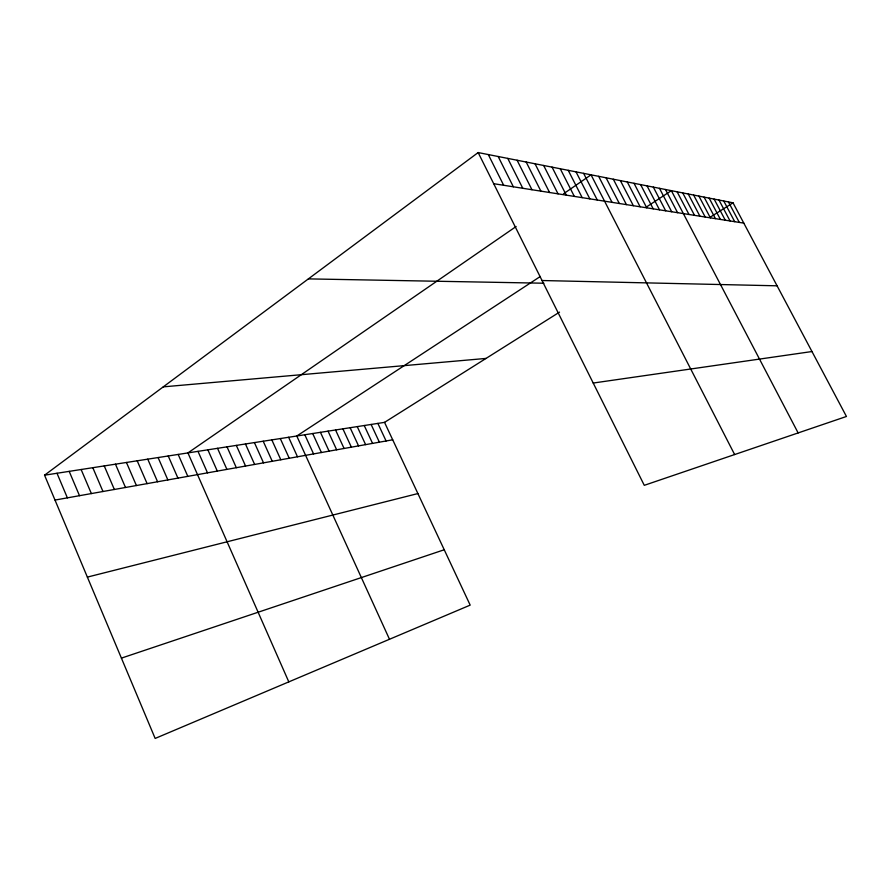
<?xml version="1.0" encoding="UTF-8"?>
<svg xmlns="http://www.w3.org/2000/svg" width="891" height="891" viewBox="0 0 891 891"><rect width="100%" height="100%" fill="white"/><g stroke="black" fill="none" stroke-linecap="round" stroke-linejoin="round"><path stroke-width="1.34" d="M44.55 475.193L384.533 422.367L470.181 605.123L155.157 738.439L44.55 475.193L478.155 152.561L733.026 202.825L846.45 416.476L644.282 485.328L478.155 152.561M516.134 226.503L187.934 452.906L288.807 681.882M563.524 193.804L591.045 174.825L734.63 454.555M540.325 276.488L296.781 436L389.49 639.27M646.443 206.99L671.368 190.663L798.136 432.926M384.533 422.367L559.515 312.128M710.294 217.137L733.026 202.825M121.421 658.126L444.241 549.758M87.374 577.101L417.901 493.558M55.008 500.063L392.708 439.798M593.217 383.041L811.979 351.533M163.265 386.861L486.029 358.427M308.386 278.883L543.855 283.215M542.04 280.531L777.075 285.811M493.703 183.702L743.796 223.118M728.437 201.923L739.307 222.405M723.759 200.998L734.719 221.681M718.992 200.052L730.041 220.946M714.125 199.094L725.274 220.2M709.158 198.114L720.407 219.431M704.09 197.123L715.451 218.651M698.923 196.098L710.372 217.85M693.643 195.062L705.204 217.036M688.253 193.993L699.914 216.201M682.74 192.913L694.512 215.344M677.115 191.799L688.999 214.475M665.488 189.505L677.594 212.682M659.474 188.324L671.703 211.757M653.326 187.11L665.677 210.799M647.044 185.863L659.507 209.831M640.607 184.604L653.203 208.839M634.024 183.301L646.743 207.826M627.286 181.976L640.128 206.779M620.381 180.606L633.367 205.71M613.32 179.214L626.429 204.618M606.069 177.788L619.323 203.493M598.652 176.329L612.039 202.346M583.627 173.355L597.282 200.029M576.02 171.863L589.82 198.849M568.235 170.326L582.179 197.646M560.25 168.744L574.339 196.41M552.052 167.129L566.297 195.14M543.655 165.481L558.044 193.848M535.034 163.777L549.58 192.512M526.18 162.028L540.893 191.142M517.092 160.235L531.96 189.727M507.759 158.398L522.794 188.291M498.169 156.504L513.361 186.798M488.301 154.566L503.671 185.272M377.873 423.403L386.093 440.978M371.113 424.45L379.377 442.181M364.23 425.519L372.561 443.395M357.235 426.611L365.611 444.631M350.13 427.713L358.561 445.89M342.89 428.838L351.377 447.171M335.539 429.974L344.082 448.474M328.055 431.144L336.653 449.799M320.448 432.324L329.091 451.147M312.696 433.527L321.406 452.528M304.811 434.752L313.576 453.92M288.617 437.269L297.494 456.793M280.297 438.561L289.241 458.264M271.822 439.876L280.821 459.767M263.201 441.223L272.256 461.293M254.403 442.582L263.524 462.852M245.448 443.974L254.637 464.445M236.327 445.389L245.571 466.06M227.016 446.837L236.327 467.708M217.538 448.318L226.904 469.39M207.859 449.81L217.304 471.105M198.002 451.347L207.503 472.854M178.178 454.421L187.812 476.362M168.232 455.969L177.933 478.133M158.097 457.551L167.864 479.926M147.75 459.155L157.584 481.764M137.203 460.792L147.104 483.635M126.444 462.462L136.401 485.539M115.462 464.166L125.486 487.488M104.247 465.915L114.349 489.471M92.809 467.686L102.977 491.509M81.126 469.501L91.361 493.581M69.197 471.361L79.499 495.697M57.002 473.255L67.382 497.857"/></g></svg>
